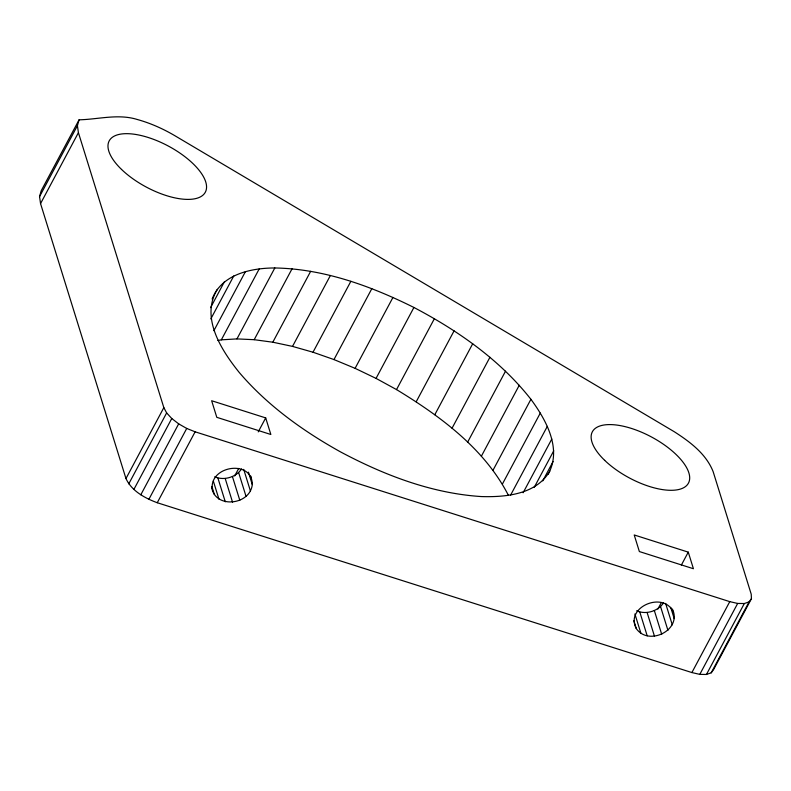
<?xml version="1.0" encoding="UTF-8"?>
<svg xmlns="http://www.w3.org/2000/svg" width="791" height="791" viewBox="0 0 791 791"><rect width="100%" height="100%" fill="white"/><g stroke="black" fill="none" stroke-linecap="round" stroke-linejoin="round"><path stroke-width="1.19" d="M548.104 474.313C562.282 449.051 546.176 419.962 530.909 399.297C499.942 359.875 457.949 330.618 413.92 307.472C370.653 285.917 323.667 268.821 274.823 267.971C251.093 268.011 221.638 274.21 212.146 299.028M212.265 488.739C209.773 465.563 252.309 459.324 252.289 484.576C250.045 505.558 214.094 509.068 211.563 486.475M39.55 196.603L41.201 190.74L79.07 119.817C98.47 119.372 118.136 113.558 137.248 119.481C150.379 123.119 162.867 128.676 174.613 135.558L674.229 431.698C689.89 441.764 706.155 453.816 713.175 471.743L751.223 594.209L751.45 598.678L713.581 669.611L711.198 672.825L706.452 674.466L699.798 674.377L691.888 672.558L157.251 502.73C144.872 498.132 131.721 491.073 125.967 478.555L40.549 203.594L39.55 196.603L77.419 125.68L79.07 119.817M673.408 612.402C664.331 590.541 624.603 606.796 636.31 628.598C648.768 646.613 682.495 629.824 672.36 609.011M217.307 289.358C200.212 317.567 221.391 350.245 239.198 372.413C267.2 405.289 302.755 430.868 340.308 451.78C383.971 475.055 431.51 493.357 481.284 496.56C505.686 497.292 536.239 494.533 549.824 471.09M40.549 203.594L78.418 132.67L77.419 125.68M210.574 307.669L224.337 281.873M210.821 318.902L233.77 275.921M125.967 478.555L163.836 407.622L78.418 132.67M128.775 483.845L166.644 412.922L163.836 407.622M213.886 330.687L245.447 271.58M133.887 489.441L171.766 418.508L166.644 412.922M217.891 340.506L221.332 339.843L259.201 268.92M140.808 494.79L178.677 423.857L171.766 418.508M148.856 499.368L186.725 428.445L195.12 431.807L729.767 601.635L737.667 603.444L744.321 603.533L749.077 601.892L751.45 598.678M221.332 339.843L236.954 338.904L274.823 267.971M157.251 502.73L195.12 431.807M236.954 338.904L254.198 339.695L292.067 268.762M254.198 339.695L272.816 342.206L310.685 271.273M272.816 342.206L292.522 346.399L330.391 275.476M234.709 475.935L238.724 468.41M258.232 431.876L265.697 417.905L211.642 400.73L216.793 417.322L270.848 434.496L265.697 417.905M292.522 346.399L313.009 352.222L350.878 281.289M313.009 352.222L333.97 359.569L371.839 288.646M333.97 359.569L355.09 368.339L392.959 297.416M355.09 368.339L376.051 378.395L413.92 307.472M508.366 495.255C484.418 448.596 440.369 416.254 396.528 389.587L434.397 318.664M416.214 401.749L454.093 330.826M434.823 414.692L472.692 343.759M452.047 428.218L489.926 357.285M467.649 442.12L505.518 371.187M481.383 456.189L519.252 385.266M493.03 470.22L530.909 399.297M502.433 483.993L540.302 413.07M510.59 495.156L547.313 426.379M523.128 492.753L551.811 439.015M534.241 487.335L553.749 450.801M542.755 480.888L553.077 461.539M657.855 609.09L661.296 602.643M681.387 565.031L688.269 552.138L634.214 534.963L639.365 551.554L693.42 568.729L688.269 552.138M691.888 672.558L729.767 601.635M699.798 674.377L737.667 603.444M706.452 674.466L744.321 603.533M711.198 672.825L749.077 601.892M214.747 476.755C223.902 480.928 235.965 477.26 241.562 468.954M636.656 610.781C645.812 614.943 657.885 611.285 663.471 602.979M376.051 378.395L396.528 389.587M178.677 423.857L186.725 428.445M670.699 607.31L674.199 618.592M665.627 603.414L672.291 624.85M660.574 606.638L667.93 630.338M654.355 610.603L661.711 634.303M647.107 612.511L654.473 636.211M639.83 612.105L647.196 635.816M634.896 613.964L640.858 633.156M633.858 620.698L636.31 628.598M250.796 476.123L251.498 478.377M248.433 472.158L252.289 484.576M243.717 469.389L250.381 490.835M238.655 472.613L246.021 496.313M232.435 476.577L239.802 500.278M225.198 478.486L232.564 502.196M217.921 478.09L225.277 501.791M213.333 481.076L218.939 499.131M211.948 486.673L214.401 494.573M604.68 460.342A54.47 23.275 28.1 0 0 687.676 484.339A54.47 23.275 28.1 0 0 628.855 427.644A54.47 23.275 28.1 0 0 604.68 460.342M121.547 169.442A54.47 23.275 28.1 0 0 204.543 193.429A54.47 23.275 28.1 0 0 145.732 136.734A54.47 23.275 28.1 0 0 121.547 169.442"/></g></svg>
